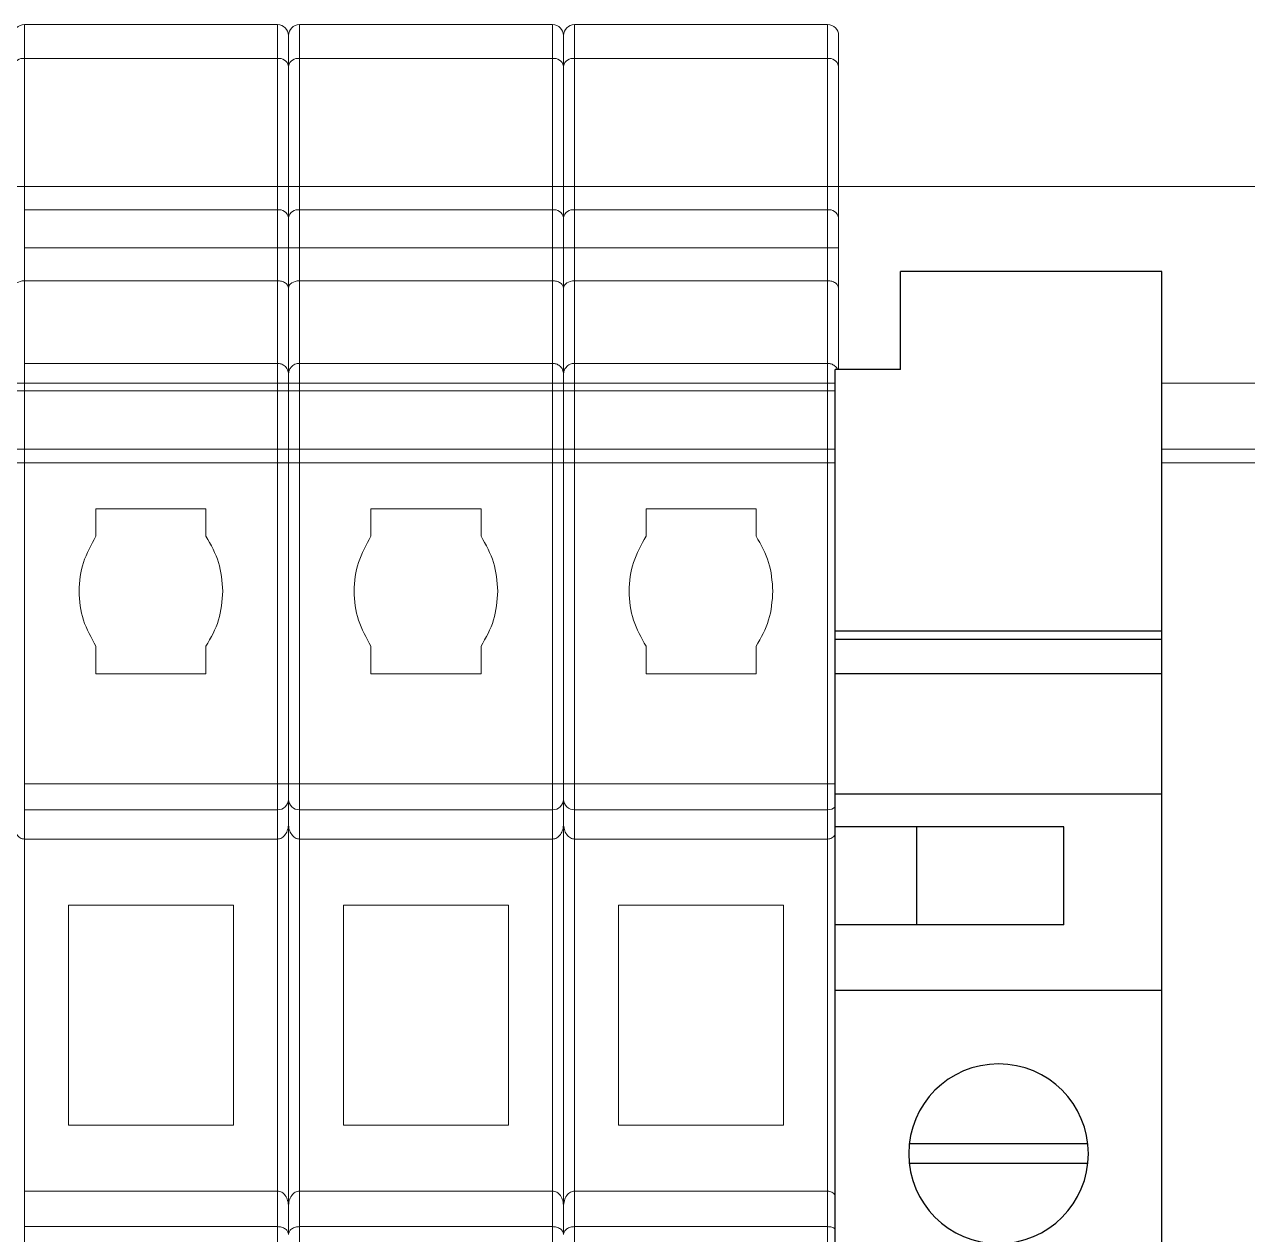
# Model space of a CAD drawing. Header units: millimetres. Extents: x 3609 to 5941, y 2453 to 3731.
# Drawn here: x 4187.98 to 4210.22, y 2486.04 to 2508.03 of the extents above; entities that cross this region are included whole.
import ezdxf

# ---------------------------------------------------------------- set-up
doc = ezdxf.new("R2010")
doc.units = ezdxf.units.MM
doc.set_wipeout_variables(frame=1)
doc.layers.add('47ELEC-106-SIMB-F', color=2, linetype='Continuous')

# ---------------------------------------------------------------- blocks, each defined once
blk = doc.blocks.new('BORNERA DE TOPE')
at = {"color": 7}
blk.add_wipeout([(-21.028, 72.367), (-13.028, 72.367), (-13.028, 69.367), (-11.029, 69.367), (-11.029, 18.367), (-19.029, 18.367), (-19.029, 21.367), (-21.028, 21.367)], dxfattribs=at).dxf.layer = '47ELEC-106-SIMB-F'
at = {"layer": '47ELEC-106-SIMB-F', "color": 7}
for p, q in [((-21.028, 72.367), (-21.028, 21.367)), ((-21.028, 72.367), (-21.028, 29.242)), ((-21.028, 72.367), (-21.028, 21.367)), ((-11.029, 69.367), (-11.029, 18.367)), ((-13.295, 45.666), (-18.762, 45.666)), ((-13.295, 45.068), (-18.762, 45.068)), ((-11.029, 40.367), (-21.028, 40.367)), ((-14.029, 38.367), (-21.028, 38.367)), ((-18.529, 38.367), (-18.529, 35.367)), ((-14.029, 38.367), (-14.029, 35.367)), ((-14.029, 35.367), (-21.028, 35.367)), ((-11.029, 34.367), (-21.028, 34.367)), ((-11.029, 34.367), (-21.028, 34.367)), ((-21.028, 30.667), (-11.029, 30.667)), ((-21.028, 29.617), (-11.029, 29.617)), ((-21.028, 29.367), (-11.029, 29.367)), ((-21.028, 29.242), (-21.028, 27.346)), ((-19.029, 21.367), (-21.028, 21.367)), ((-19.029, 21.367), (-19.029, 18.367)), ((-11.029, 18.367), (-19.029, 18.367))]:
    blk.add_line(p, q, dxfattribs=at)
blk.add_circle((-16.028, 45.367), 2.75, dxfattribs=at)

msp = doc.modelspace()

# ---------------------------------------------------------------- linework, layer by layer
at = {"color": 85, "linetype": 'Continuous', "lineweight": 15, "true_color": 0x58ba48}
for p, q in [((4187.981, 2507.416), (4187.981, 2508.033)), ((4187.981, 2508.033), (4192.581, 2508.033)), ((4192.581, 2508.033), (4192.581, 2507.416)), ((4192.981, 2507.416), (4192.981, 2508.033)), ((4192.981, 2508.033), (4197.581, 2508.033)), ((4197.581, 2508.033), (4197.581, 2507.416)), ((4197.981, 2507.416), (4197.981, 2508.033)), ((4197.981, 2508.033), (4202.581, 2508.033)), ((4202.581, 2508.033), (4202.581, 2507.416)), ((4187.981, 2507.416), (4187.981, 2504.664)), ((4192.581, 2507.416), (4187.981, 2507.416)), ((4192.581, 2504.664), (4192.581, 2507.416)), ((4192.981, 2507.416), (4192.981, 2504.664)), ((4197.581, 2507.416), (4192.981, 2507.416)), ((4197.581, 2504.664), (4197.581, 2507.416)), ((4197.981, 2507.416), (4197.981, 2504.664)), ((4202.581, 2507.416), (4197.981, 2507.416)), ((4202.581, 2504.664), (4202.581, 2507.416)), ((4192.781, 2504.526), (4192.781, 2507.278)), ((4197.781, 2507.278), (4197.781, 2504.526)), ((4202.781, 2507.278), (4202.781, 2504.526)), ((4187.981, 2503.973), (4187.981, 2504.664)), ((4187.981, 2504.664), (4192.581, 2504.664)), ((4192.581, 2504.664), (4192.581, 2503.973)), ((4192.981, 2503.973), (4192.981, 2504.664)), ((4192.981, 2504.664), (4197.581, 2504.664)), ((4197.581, 2504.664), (4197.581, 2503.973)), ((4197.981, 2503.973), (4197.981, 2504.664)), ((4197.981, 2504.664), (4202.581, 2504.664)), ((4202.581, 2504.664), (4202.581, 2503.973)), ((4187.981, 2503.973), (4187.981, 2503.374)), ((4192.581, 2503.973), (4187.981, 2503.973)), ((4192.581, 2503.374), (4192.581, 2503.973)), ((4192.581, 2503.973), (4192.781, 2503.973)), ((4192.781, 2503.973), (4192.981, 2503.973)), ((4192.781, 2503.973), (4192.781, 2503.241)), ((4192.981, 2503.973), (4192.981, 2503.374)), ((4197.581, 2503.973), (4192.981, 2503.973)), ((4197.581, 2503.374), (4197.581, 2503.973)), ((4197.581, 2503.973), (4197.781, 2503.973)), ((4197.781, 2503.973), (4197.781, 2503.241)), ((4197.781, 2503.973), (4197.981, 2503.973)), ((4197.981, 2503.973), (4197.981, 2503.374)), ((4202.581, 2503.973), (4197.981, 2503.973)), ((4202.581, 2503.374), (4202.581, 2503.973)), ((4202.581, 2503.973), (4202.781, 2503.973)), ((4202.781, 2503.973), (4202.781, 2503.241)), ((4187.981, 2503.374), (4192.581, 2503.374)), ((4187.981, 2503.374), (4187.981, 2501.874)), ((4192.581, 2501.874), (4192.581, 2503.374)), ((4192.981, 2503.374), (4197.581, 2503.374)), ((4192.981, 2503.374), (4192.981, 2501.874)), ((4197.581, 2501.874), (4197.581, 2503.374)), ((4197.981, 2503.374), (4202.581, 2503.374)), ((4197.981, 2503.374), (4197.981, 2501.874)), ((4202.581, 2501.874), (4202.581, 2503.374)), ((4192.781, 2503.241), (4192.781, 2501.674)), ((4192.781, 2503.241), (4192.781, 2501.849)), ((4197.781, 2503.241), (4197.781, 2501.849)), ((4197.781, 2503.241), (4197.781, 2501.674)), ((4202.781, 2503.241), (4202.781, 2501.849)), ((4202.781, 2503.241), (4202.781, 2501.674)), ((4192.581, 2501.874), (4187.981, 2501.874)), ((4187.981, 2501.374), (4187.981, 2501.874)), ((4192.581, 2501.874), (4192.581, 2501.374)), ((4197.581, 2501.874), (4192.981, 2501.874)), ((4192.981, 2501.374), (4192.981, 2501.874)), ((4197.581, 2501.874), (4197.581, 2501.374)), ((4202.581, 2501.874), (4197.981, 2501.874)), ((4197.981, 2501.374), (4197.981, 2501.874)), ((4202.581, 2501.874), (4202.581, 2501.374)), ((4187.781, 2501.374), (4187.981, 2501.374)), ((4187.981, 2501.374), (4187.981, 2494.232)), ((4192.581, 2501.374), (4187.981, 2501.374)), ((4192.581, 2494.232), (4192.581, 2501.374)), ((4192.581, 2501.374), (4192.781, 2501.374)), ((4192.781, 2501.374), (4192.981, 2501.374)), ((4192.781, 2501.374), (4192.781, 2494.232)), ((4192.981, 2501.374), (4192.981, 2494.232)), ((4197.581, 2501.374), (4192.981, 2501.374)), ((4197.581, 2494.232), (4197.581, 2501.374)), ((4197.581, 2501.374), (4197.781, 2501.374)), ((4197.781, 2501.374), (4197.781, 2494.232)), ((4197.781, 2501.374), (4197.981, 2501.374)), ((4197.981, 2501.374), (4197.981, 2494.232)), ((4202.581, 2501.374), (4197.981, 2501.374)), ((4202.581, 2494.232), (4202.581, 2501.374)), ((4202.581, 2501.374), (4202.781, 2501.374)), ((4202.781, 2501.374), (4202.781, 2494.232)), ((4189.281, 2499.232), (4191.281, 2499.232)), ((4189.281, 2499.232), (4189.281, 2498.732)), ((4191.281, 2499.232), (4191.281, 2498.732)), ((4194.281, 2499.232), (4196.281, 2499.232)), ((4194.281, 2499.232), (4194.281, 2498.732)), ((4196.281, 2499.232), (4196.281, 2498.732)), ((4199.281, 2499.232), (4201.281, 2499.232)), ((4199.281, 2499.232), (4199.281, 2498.732)), ((4201.281, 2499.232), (4201.281, 2498.732)), ((4189.281, 2496.732), (4189.281, 2496.232)), ((4191.281, 2496.732), (4191.281, 2496.232)), ((4194.281, 2496.732), (4194.281, 2496.232)), ((4196.281, 2496.732), (4196.281, 2496.232)), ((4199.281, 2496.732), (4199.281, 2496.232)), ((4201.281, 2496.732), (4201.281, 2496.232)), ((4191.281, 2496.232), (4189.281, 2496.232)), ((4196.281, 2496.232), (4194.281, 2496.232)), ((4201.281, 2496.232), (4199.281, 2496.232)), ((4187.981, 2494.232), (4192.581, 2494.232)), ((4187.981, 2493.759), (4187.981, 2494.232)), ((4192.581, 2494.232), (4192.581, 2493.759)), ((4192.781, 2494.232), (4192.581, 2494.232)), ((4192.981, 2494.232), (4192.781, 2494.232)), ((4192.981, 2494.232), (4197.581, 2494.232)), ((4192.981, 2493.759), (4192.981, 2494.232)), ((4197.581, 2494.232), (4197.581, 2493.759)), ((4197.781, 2494.232), (4197.581, 2494.232)), ((4197.981, 2494.232), (4197.781, 2494.232)), ((4197.981, 2494.232), (4202.581, 2494.232)), ((4197.981, 2493.759), (4197.981, 2494.232)), ((4202.581, 2494.232), (4202.581, 2493.759)), ((4202.781, 2494.232), (4202.581, 2494.232)), ((4192.781, 2493.948), (4192.781, 2493.508)), ((4197.781, 2493.948), (4197.781, 2493.508)), ((4202.781, 2493.948), (4202.781, 2493.508)), ((4192.581, 2493.759), (4187.981, 2493.759)), ((4187.981, 2493.228), (4187.981, 2493.759)), ((4192.581, 2493.759), (4192.581, 2493.228)), ((4197.581, 2493.759), (4192.981, 2493.759)), ((4192.981, 2493.228), (4192.981, 2493.759)), ((4197.581, 2493.759), (4197.581, 2493.228)), ((4202.581, 2493.759), (4197.981, 2493.759)), ((4197.981, 2493.228), (4197.981, 2493.759)), ((4202.581, 2493.759), (4202.581, 2493.228)), ((4192.781, 2493.508), (4192.781, 2486.328)), ((4197.781, 2493.508), (4197.781, 2486.328)), ((4202.781, 2493.508), (4202.781, 2486.328)), ((4187.981, 2493.228), (4192.581, 2493.228)), ((4187.981, 2493.228), (4187.981, 2486.828)), ((4192.581, 2486.828), (4192.581, 2493.228)), ((4192.981, 2493.228), (4197.581, 2493.228)), ((4192.981, 2493.228), (4192.981, 2486.828)), ((4197.581, 2486.828), (4197.581, 2493.228)), ((4197.981, 2493.228), (4202.581, 2493.228)), ((4197.981, 2493.228), (4197.981, 2486.828)), ((4202.581, 2486.828), (4202.581, 2493.228)), ((4188.781, 2488.028), (4188.781, 2492.028)), ((4188.781, 2492.028), (4191.781, 2492.028)), ((4191.781, 2492.028), (4191.781, 2488.028)), ((4193.781, 2488.028), (4193.781, 2492.028)), ((4193.781, 2492.028), (4196.781, 2492.028)), ((4196.781, 2492.028), (4196.781, 2488.028)), ((4198.781, 2488.028), (4198.781, 2492.028)), ((4198.781, 2492.028), (4201.781, 2492.028)), ((4201.781, 2492.028), (4201.781, 2488.028)), ((4191.781, 2488.028), (4188.781, 2488.028)), ((4196.781, 2488.028), (4193.781, 2488.028)), ((4201.781, 2488.028), (4198.781, 2488.028)), ((4187.981, 2486.828), (4187.981, 2486.182)), ((4192.581, 2486.828), (4187.981, 2486.828)), ((4192.581, 2486.182), (4192.581, 2486.828)), ((4192.981, 2486.828), (4192.981, 2486.182)), ((4197.581, 2486.828), (4192.981, 2486.828)), ((4197.581, 2486.182), (4197.581, 2486.828)), ((4197.981, 2486.828), (4197.981, 2486.182)), ((4202.581, 2486.828), (4197.981, 2486.828)), ((4202.581, 2486.182), (4202.581, 2486.828)), ((4192.781, 2486.039), (4192.781, 2486.548)), ((4192.781, 2486.548), (4192.781, 2486.039)), ((4197.781, 2486.548), (4197.781, 2486.039)), ((4197.781, 2486.039), (4197.781, 2486.548)), ((4202.781, 2486.548), (4202.781, 2486.039)), ((4202.781, 2486.039), (4202.781, 2486.548)), ((4187.981, 2486.182), (4187.981, 2483.916)), ((4192.581, 2486.182), (4187.981, 2486.182)), ((4192.581, 2483.916), (4192.581, 2486.182)), ((4192.981, 2486.182), (4192.981, 2483.916)), ((4197.581, 2486.182), (4192.981, 2486.182)), ((4197.581, 2483.916), (4197.581, 2486.182)), ((4197.981, 2486.182), (4197.981, 2483.916)), ((4202.581, 2486.182), (4197.981, 2486.182)), ((4202.581, 2483.916), (4202.581, 2486.182))]:
    msp.add_line(p, q, dxfattribs=at)
at = {"color": 7, "linetype": 'Continuous', "lineweight": 15}
for p, q in [((4152.907, 2505.086), (4454.017, 2505.086)), ((4152.907, 2500.315), (4454.027, 2500.315))]:
    msp.add_line(p, q, dxfattribs=at)
at = {"color": 8, "linetype": 'Continuous', "lineweight": 15}
for p, q in [((4152.907, 2501.515), (4454.027, 2501.515)), ((4152.907, 2500.065), (4454.027, 2500.065))]:
    msp.add_line(p, q, dxfattribs=at)
at = {"color": 85, "linetype": 'Continuous', "lineweight": 15, "true_color": 0x58ba48}
for centre, radius, start, end in [((4187.981, 2507.833), 0.2, 90, 180), ((4192.581, 2507.833), 0.2, 360, 90), ((4192.981, 2507.833), 0.2, 90, 180), ((4197.581, 2507.833), 0.2, 360, 90), ((4197.981, 2507.833), 0.2, 90, 180), ((4202.581, 2507.833), 0.2, 360, 90), ((4187.955, 2507.24), 0.178, 81.5621, 167.7435), ((4192.607, 2507.24), 0.178, 12.2565, 98.4379), ((4192.955, 2507.24), 0.178, 81.5621, 167.7435), ((4197.607, 2507.24), 0.178, 12.2565, 98.4379), ((4197.955, 2507.24), 0.178, 81.5621, 167.7435), ((4202.607, 2507.24), 0.178, 12.2565, 98.4379), ((4192.607, 2504.488), 0.178, 12.2565, 98.4379), ((4192.955, 2504.488), 0.178, 81.5621, 167.7435), ((4197.607, 2504.488), 0.178, 12.2565, 98.4379), ((4197.955, 2504.488), 0.178, 81.5621, 167.7435), ((4202.607, 2504.488), 0.178, 12.2565, 98.4379), ((4192.587, 2493.954), 0.195, 268.4642, 358.3771), ((4192.976, 2493.954), 0.195, 181.6229, 271.5358), ((4197.587, 2493.954), 0.195, 268.4642, 358.3771), ((4197.976, 2493.954), 0.195, 181.6229, 271.5358), ((4202.587, 2493.954), 0.195, 268.4642, 358.3771)]:
    msp.add_arc(centre, radius, start, end, dxfattribs=at)
for centre in [(4187.981, 2503.241), (4192.981, 2503.241), (4197.981, 2503.241)]:
    msp.add_ellipse(centre, major_axis=(0.2, 0), ratio=0.666667, start_param=1.570796, end_param=3.141593, dxfattribs=at)
for points, knots in [([(4192.781, 2507.833), (4192.781, 2507.827), (4192.781, 2507.813), (4192.781, 2507.699), (4192.781, 2507.525), (4192.781, 2507.36), (4192.781, 2507.278)], [0, 0, 0, 0, 0.247435, 0.5, 0.752565, 1, 1, 1, 1]), ([(4192.781, 2507.833), (4192.781, 2507.827), (4192.781, 2507.813), (4192.781, 2507.699), (4192.781, 2507.525), (4192.781, 2507.36), (4192.781, 2507.278)], [0, 0, 0, 0, 0.247435, 0.5, 0.752565, 1, 1, 1, 1]), ([(4197.781, 2507.833), (4197.781, 2507.827), (4197.781, 2507.813), (4197.781, 2507.699), (4197.781, 2507.525), (4197.781, 2507.36), (4197.781, 2507.278)], [0, 0, 0, 0, 0.247435, 0.5, 0.752565, 1, 1, 1, 1]), ([(4197.781, 2507.833), (4197.781, 2507.827), (4197.781, 2507.813), (4197.781, 2507.699), (4197.781, 2507.525), (4197.781, 2507.36), (4197.781, 2507.278)], [0, 0, 0, 0, 0.247435, 0.5, 0.752565, 1, 1, 1, 1]), ([(4202.781, 2507.833), (4202.781, 2507.827), (4202.781, 2507.813), (4202.781, 2507.699), (4202.781, 2507.525), (4202.781, 2507.36), (4202.781, 2507.278)], [0, 0, 0, 0, 0.247435, 0.5, 0.752565, 1, 1, 1, 1]), ([(4202.781, 2507.833), (4202.781, 2507.827), (4202.781, 2507.813), (4202.781, 2507.699), (4202.781, 2507.525), (4202.781, 2507.36), (4202.781, 2507.278)], [0, 0, 0, 0, 0.247435, 0.5, 0.752565, 1, 1, 1, 1]), ([(4192.781, 2503.241), (4192.778, 2503.258), (4192.773, 2503.292), (4192.734, 2503.33), (4192.693, 2503.353), (4192.657, 2503.365), (4192.62, 2503.373), (4192.594, 2503.374), (4192.581, 2503.374)], [0, 0, 0, 0, 0.269966, 0.52831, 0.658152, 0.776861, 0.889617, 1, 1, 1, 1]), ([(4197.781, 2503.241), (4197.778, 2503.258), (4197.773, 2503.292), (4197.734, 2503.33), (4197.693, 2503.353), (4197.657, 2503.365), (4197.62, 2503.373), (4197.594, 2503.374), (4197.581, 2503.374)], [0, 0, 0, 0, 0.269966, 0.52831, 0.658152, 0.776861, 0.889617, 1, 1, 1, 1]), ([(4202.781, 2503.241), (4202.778, 2503.258), (4202.773, 2503.292), (4202.734, 2503.33), (4202.693, 2503.353), (4202.657, 2503.365), (4202.62, 2503.373), (4202.594, 2503.374), (4202.581, 2503.374)], [0, 0, 0, 0, 0.269966, 0.52831, 0.658152, 0.776861, 0.889617, 1, 1, 1, 1]), ([(4192.781, 2501.674), (4192.778, 2501.703), (4192.771, 2501.762), (4192.716, 2501.829), (4192.649, 2501.868), (4192.603, 2501.872), (4192.581, 2501.874)], [0, 0, 0, 0, 0.270261, 0.562429, 0.789736, 1, 1, 1, 1]), ([(4192.981, 2501.874), (4192.953, 2501.871), (4192.894, 2501.863), (4192.827, 2501.809), (4192.788, 2501.742), (4192.784, 2501.696), (4192.781, 2501.674)], [0, 0, 0, 0, 0.270261, 0.562429, 0.789736, 1, 1, 1, 1]), ([(4197.781, 2501.674), (4197.778, 2501.703), (4197.771, 2501.762), (4197.716, 2501.829), (4197.649, 2501.868), (4197.603, 2501.872), (4197.581, 2501.874)], [0, 0, 0, 0, 0.270261, 0.562429, 0.789736, 1, 1, 1, 1]), ([(4197.981, 2501.874), (4197.953, 2501.871), (4197.894, 2501.863), (4197.827, 2501.809), (4197.788, 2501.742), (4197.784, 2501.696), (4197.781, 2501.674)], [0, 0, 0, 0, 0.270261, 0.562429, 0.789736, 1, 1, 1, 1]), ([(4202.781, 2501.674), (4202.778, 2501.703), (4202.771, 2501.762), (4202.716, 2501.829), (4202.649, 2501.868), (4202.603, 2501.872), (4202.581, 2501.874)], [0, 0, 0, 0, 0.270261, 0.562429, 0.789736, 1, 1, 1, 1]), ([(4192.781, 2501.674), (4192.781, 2501.67), (4192.781, 2501.664), (4192.781, 2501.627), (4192.781, 2501.588), (4192.781, 2501.54), (4192.781, 2501.47), (4192.781, 2501.412), (4192.781, 2501.374)], [0, 0, 0, 0, 0.2394436, 0.3712234, 0.5000014, 0.6317798, 0.7605564, 1, 1, 1, 1]), ([(4192.781, 2501.674), (4192.781, 2501.67), (4192.781, 2501.664), (4192.781, 2501.627), (4192.781, 2501.588), (4192.781, 2501.54), (4192.781, 2501.471), (4192.781, 2501.412), (4192.781, 2501.374)], [0, 0, 0, 0, 0.239444, 0.36822, 0.499999, 0.628777, 0.760556, 1, 1, 1, 1]), ([(4197.781, 2501.674), (4197.781, 2501.67), (4197.781, 2501.664), (4197.781, 2501.627), (4197.781, 2501.588), (4197.781, 2501.54), (4197.781, 2501.471), (4197.781, 2501.412), (4197.781, 2501.374)], [0, 0, 0, 0, 0.239444, 0.36822, 0.499999, 0.628777, 0.760556, 1, 1, 1, 1]), ([(4197.781, 2501.674), (4197.781, 2501.67), (4197.781, 2501.664), (4197.781, 2501.627), (4197.781, 2501.588), (4197.781, 2501.54), (4197.781, 2501.47), (4197.781, 2501.412), (4197.781, 2501.374)], [0, 0, 0, 0, 0.2394436, 0.3712234, 0.5000014, 0.6317798, 0.7605564, 1, 1, 1, 1]), ([(4202.781, 2501.674), (4202.781, 2501.67), (4202.781, 2501.664), (4202.781, 2501.627), (4202.781, 2501.588), (4202.781, 2501.54), (4202.781, 2501.471), (4202.781, 2501.412), (4202.781, 2501.374)], [0, 0, 0, 0, 0.239444, 0.36822, 0.499999, 0.628777, 0.760556, 1, 1, 1, 1]), ([(4202.781, 2501.674), (4202.781, 2501.67), (4202.781, 2501.664), (4202.781, 2501.627), (4202.781, 2501.588), (4202.781, 2501.54), (4202.781, 2501.47), (4202.781, 2501.412), (4202.781, 2501.374)], [0, 0, 0, 0, 0.2394436, 0.3712234, 0.5000014, 0.6317798, 0.7605564, 1, 1, 1, 1]), ([(4192.781, 2494.232), (4192.781, 2494.202), (4192.781, 2494.139), (4192.781, 2494.056), (4192.781, 2493.986), (4192.781, 2493.961), (4192.781, 2493.948)], [0, 0, 0, 0, 0.243858, 0.499956, 0.749344, 1, 1, 1, 1]), ([(4192.781, 2494.232), (4192.781, 2494.201), (4192.781, 2494.139), (4192.781, 2494.054), (4192.781, 2493.986), (4192.781, 2493.96), (4192.781, 2493.948)], [0, 0, 0, 0, 0.2506562, 0.5000436, 0.7561421, 1, 1, 1, 1]), ([(4197.781, 2494.232), (4197.781, 2494.201), (4197.781, 2494.139), (4197.781, 2494.054), (4197.781, 2493.986), (4197.781, 2493.96), (4197.781, 2493.948)], [0, 0, 0, 0, 0.2506562, 0.5000436, 0.7561421, 1, 1, 1, 1]), ([(4197.781, 2494.232), (4197.781, 2494.202), (4197.781, 2494.139), (4197.781, 2494.056), (4197.781, 2493.986), (4197.781, 2493.961), (4197.781, 2493.948)], [0, 0, 0, 0, 0.243858, 0.499956, 0.749344, 1, 1, 1, 1]), ([(4202.781, 2494.232), (4202.781, 2494.201), (4202.781, 2494.139), (4202.781, 2494.054), (4202.781, 2493.986), (4202.781, 2493.96), (4202.781, 2493.948)], [0, 0, 0, 0, 0.2506562, 0.5000436, 0.7561421, 1, 1, 1, 1]), ([(4202.781, 2494.232), (4202.781, 2494.202), (4202.781, 2494.139), (4202.781, 2494.056), (4202.781, 2493.986), (4202.781, 2493.961), (4202.781, 2493.948)], [0, 0, 0, 0, 0.243858, 0.499956, 0.749344, 1, 1, 1, 1]), ([(4187.781, 2493.508), (4187.784, 2493.472), (4187.789, 2493.403), (4187.826, 2493.324), (4187.868, 2493.275), (4187.903, 2493.249), (4187.941, 2493.231), (4187.968, 2493.229), (4187.981, 2493.228)], [0, 0, 0, 0, 0.305625, 0.581764, 0.70514, 0.811052, 0.909254, 1, 1, 1, 1]), ([(4192.581, 2493.228), (4192.595, 2493.229), (4192.622, 2493.231), (4192.66, 2493.249), (4192.695, 2493.275), (4192.737, 2493.324), (4192.773, 2493.403), (4192.779, 2493.472), (4192.781, 2493.508)], [0, 0, 0, 0, 0.09071, 0.188948, 0.294816, 0.418236, 0.694375, 1, 1, 1, 1]), ([(4192.781, 2493.508), (4192.784, 2493.472), (4192.789, 2493.403), (4192.826, 2493.324), (4192.868, 2493.275), (4192.903, 2493.249), (4192.941, 2493.231), (4192.968, 2493.229), (4192.981, 2493.228)], [0, 0, 0, 0, 0.305625, 0.581764, 0.70514, 0.811052, 0.909254, 1, 1, 1, 1]), ([(4197.581, 2493.228), (4197.595, 2493.229), (4197.622, 2493.231), (4197.66, 2493.249), (4197.695, 2493.275), (4197.737, 2493.324), (4197.773, 2493.403), (4197.779, 2493.472), (4197.781, 2493.508)], [0, 0, 0, 0, 0.09071, 0.188948, 0.294816, 0.418236, 0.694375, 1, 1, 1, 1]), ([(4197.781, 2493.508), (4197.784, 2493.472), (4197.789, 2493.403), (4197.826, 2493.324), (4197.868, 2493.275), (4197.903, 2493.249), (4197.941, 2493.231), (4197.968, 2493.229), (4197.981, 2493.228)], [0, 0, 0, 0, 0.305625, 0.581764, 0.70514, 0.811052, 0.909254, 1, 1, 1, 1]), ([(4202.581, 2493.228), (4202.595, 2493.229), (4202.622, 2493.231), (4202.66, 2493.249), (4202.695, 2493.275), (4202.737, 2493.324), (4202.773, 2493.403), (4202.779, 2493.472), (4202.781, 2493.508)], [0, 0, 0, 0, 0.09071, 0.188948, 0.294816, 0.418236, 0.694375, 1, 1, 1, 1]), ([(4192.581, 2486.828), (4192.595, 2486.827), (4192.622, 2486.825), (4192.66, 2486.807), (4192.695, 2486.781), (4192.737, 2486.732), (4192.773, 2486.653), (4192.779, 2486.584), (4192.781, 2486.548)], [0, 0, 0, 0, 0.0907291, 0.1889473, 0.2948153, 0.418235, 0.6943743, 1, 1, 1, 1]), ([(4192.781, 2486.548), (4192.784, 2486.584), (4192.789, 2486.653), (4192.826, 2486.732), (4192.868, 2486.781), (4192.903, 2486.807), (4192.941, 2486.825), (4192.968, 2486.827), (4192.981, 2486.828)], [0, 0, 0, 0, 0.305625, 0.581764, 0.70514, 0.811052, 0.909254, 1, 1, 1, 1]), ([(4197.581, 2486.828), (4197.595, 2486.827), (4197.622, 2486.825), (4197.66, 2486.807), (4197.695, 2486.781), (4197.737, 2486.732), (4197.773, 2486.653), (4197.779, 2486.584), (4197.781, 2486.548)], [0, 0, 0, 0, 0.0907291, 0.1889473, 0.2948153, 0.418235, 0.6943743, 1, 1, 1, 1]), ([(4197.781, 2486.548), (4197.784, 2486.584), (4197.789, 2486.653), (4197.826, 2486.732), (4197.868, 2486.781), (4197.903, 2486.807), (4197.941, 2486.825), (4197.968, 2486.827), (4197.981, 2486.828)], [0, 0, 0, 0, 0.305625, 0.581764, 0.70514, 0.811052, 0.909254, 1, 1, 1, 1]), ([(4202.581, 2486.828), (4202.595, 2486.827), (4202.622, 2486.825), (4202.66, 2486.807), (4202.695, 2486.781), (4202.737, 2486.732), (4202.773, 2486.653), (4202.779, 2486.584), (4202.781, 2486.548)], [0, 0, 0, 0, 0.0907291, 0.1889473, 0.2948153, 0.418235, 0.6943743, 1, 1, 1, 1]), ([(4192.781, 2486.039), (4192.778, 2486.057), (4192.773, 2486.093), (4192.735, 2486.134), (4192.693, 2486.158), (4192.657, 2486.172), (4192.62, 2486.18), (4192.594, 2486.181), (4192.581, 2486.182)], [0, 0, 0, 0, 0.272463, 0.531981, 0.659838, 0.779434, 0.892238, 1, 1, 1, 1]), ([(4192.981, 2486.182), (4192.969, 2486.181), (4192.943, 2486.18), (4192.905, 2486.172), (4192.87, 2486.158), (4192.828, 2486.134), (4192.79, 2486.093), (4192.784, 2486.057), (4192.781, 2486.039)], [0, 0, 0, 0, 0.1077488, 0.2205488, 0.3401487, 0.4680185, 0.7275366, 1, 1, 1, 1]), ([(4197.781, 2486.039), (4197.778, 2486.057), (4197.773, 2486.093), (4197.735, 2486.134), (4197.693, 2486.158), (4197.657, 2486.172), (4197.62, 2486.18), (4197.594, 2486.181), (4197.581, 2486.182)], [0, 0, 0, 0, 0.272463, 0.531981, 0.659838, 0.779434, 0.892238, 1, 1, 1, 1]), ([(4197.981, 2486.182), (4197.969, 2486.181), (4197.943, 2486.18), (4197.905, 2486.172), (4197.87, 2486.158), (4197.828, 2486.134), (4197.79, 2486.093), (4197.784, 2486.057), (4197.781, 2486.039)], [0, 0, 0, 0, 0.1077488, 0.2205488, 0.3401487, 0.4680185, 0.7275366, 1, 1, 1, 1]), ([(4202.781, 2486.039), (4202.778, 2486.057), (4202.773, 2486.093), (4202.735, 2486.134), (4202.693, 2486.158), (4202.657, 2486.172), (4202.62, 2486.18), (4202.594, 2486.181), (4202.581, 2486.182)], [0, 0, 0, 0, 0.272463, 0.531981, 0.659838, 0.779434, 0.892238, 1, 1, 1, 1])]:
    msp.add_open_spline(points, degree=3, knots=knots, dxfattribs=at)
for points in [[(4192.781, 2504.526), (4192.781, 2504.445), (4192.781, 2504.282), (4192.781, 2504.076), (4192.781, 2503.973)], [(4192.781, 2503.973), (4192.781, 2504.076), (4192.781, 2504.282), (4192.781, 2504.445), (4192.781, 2504.526)], [(4197.781, 2503.973), (4197.781, 2504.076), (4197.781, 2504.282), (4197.781, 2504.445), (4197.781, 2504.526)], [(4197.781, 2504.526), (4197.781, 2504.445), (4197.781, 2504.282), (4197.781, 2504.076), (4197.781, 2503.973)], [(4202.781, 2503.973), (4202.781, 2504.076), (4202.781, 2504.282), (4202.781, 2504.445), (4202.781, 2504.526)], [(4202.781, 2504.526), (4202.781, 2504.445), (4202.781, 2504.282), (4202.781, 2504.076), (4202.781, 2503.973)], [(4189.281, 2496.732), (4189.195, 2496.887), (4189.022, 2497.197), (4188.951, 2497.732), (4189.022, 2498.266), (4189.195, 2498.577), (4189.281, 2498.732)], [(4191.588, 2497.732), (4191.574, 2497.91), (4191.547, 2498.266), (4191.37, 2498.577), (4191.281, 2498.732)], [(4194.281, 2496.732), (4194.195, 2496.887), (4194.022, 2497.197), (4193.951, 2497.732), (4194.022, 2498.266), (4194.195, 2498.577), (4194.281, 2498.732)], [(4196.588, 2497.732), (4196.574, 2497.91), (4196.547, 2498.266), (4196.37, 2498.577), (4196.281, 2498.732)], [(4199.281, 2496.732), (4199.195, 2496.887), (4199.022, 2497.197), (4198.951, 2497.732), (4199.022, 2498.266), (4199.195, 2498.577), (4199.281, 2498.732)], [(4201.588, 2497.732), (4201.574, 2497.91), (4201.547, 2498.266), (4201.37, 2498.577), (4201.281, 2498.732)], [(4191.281, 2496.732), (4191.37, 2496.887), (4191.547, 2497.197), (4191.574, 2497.554), (4191.588, 2497.732)], [(4196.281, 2496.732), (4196.37, 2496.887), (4196.547, 2497.197), (4196.574, 2497.554), (4196.588, 2497.732)], [(4201.281, 2496.732), (4201.37, 2496.887), (4201.547, 2497.197), (4201.574, 2497.554), (4201.588, 2497.732)]]:
    msp.add_open_spline(points, degree=3, dxfattribs=at)

# ---------------------------------------------------------------- next in the draw order: block references
at = {"xscale": -0.5939760135941555, "yscale": 0.5939760135941555, "zscale": 0.5939760135941555, "rotation": 180}
msp.add_blockref('BORNERA DE TOPE', (4215.209, 2514.454), dxfattribs=at)

doc.saveas('drawing.dxf')
